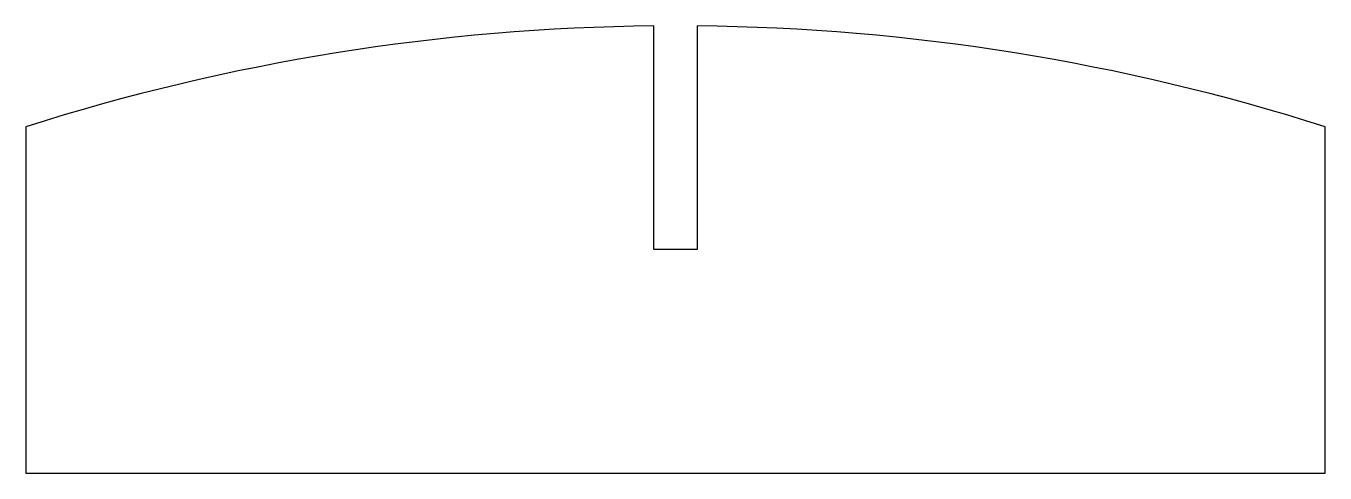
# Model space of a CAD drawing. Header units: millimetres. Extents: x -29 to 31, y -59.3 to -38.7.
import ezdxf

# ---------------------------------------------------------------- set-up
doc = ezdxf.new("R2010")
doc.units = ezdxf.units.MM
doc.layers.get('0').update_dxf_attribs({"linetype": 'CONTINUOUS'})

msp = doc.modelspace()

# ---------------------------------------------------------------- linework, layer by layer
msp.add_lwpolyline([(2, -49.004), (0, -49.004), (0, -38.68, 0.074647), (-29, -43.334), (-29, -59.334), (31, -59.334), (31, -43.334, 0.074647), (2, -38.68)], format="xyb", close=True)

doc.saveas('drawing.dxf')
